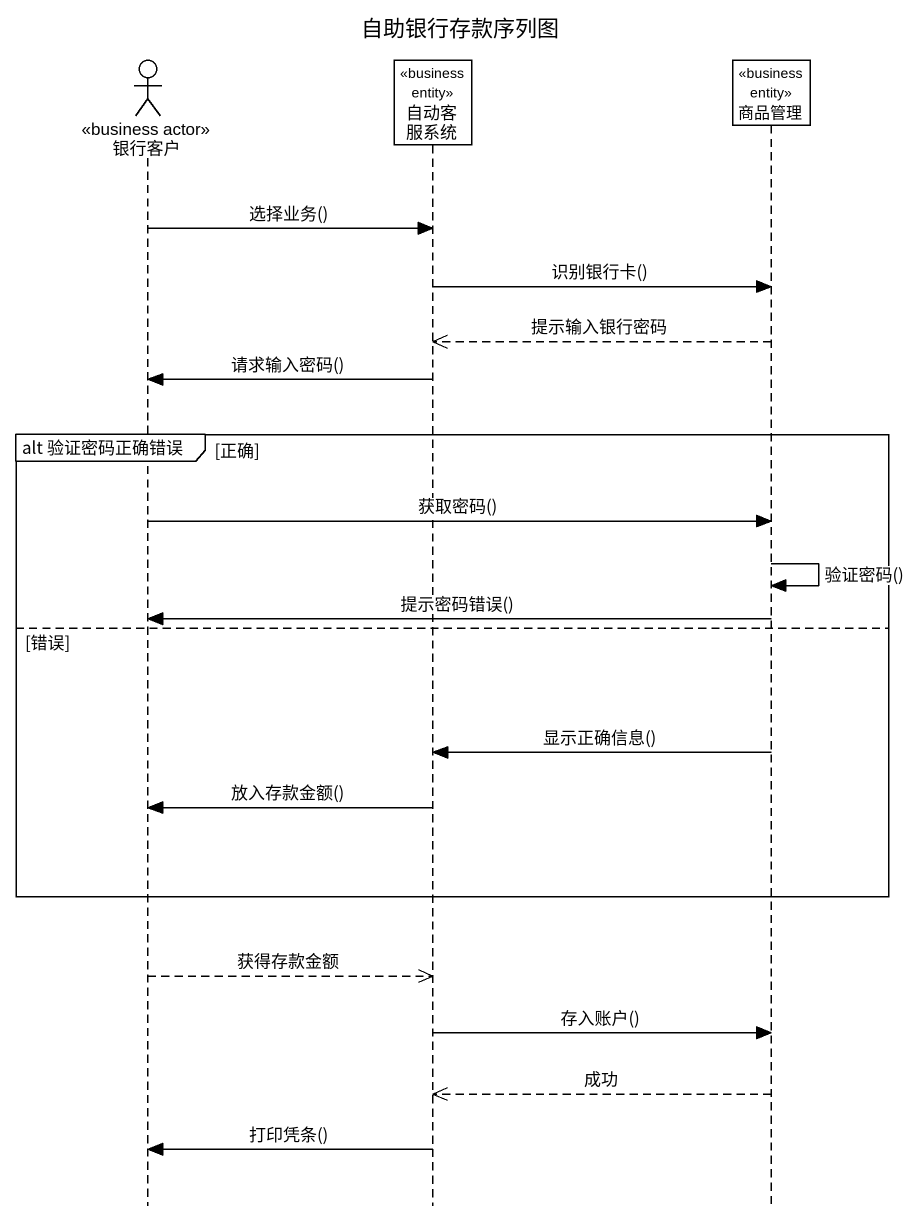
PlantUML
@startuml
title 自助银行存款序列图
hide footbox
actor 银行客户 <<business actor>>
participant 自动客服系统 <<business entity>>
participant 商品管理 <<business entity>>

银行客户 -> 自动客服系统 : 选择业务()
自动客服系统 -> 商品管理 : 识别银行卡()
商品管理 -->> 自动客服系统 : 提示输入银行密码
自动客服系统 -> 银行客户 : 请求输入密码()
group alt 验证密码正确错误 [正确]
  银行客户 -> 商品管理 : 获取密码()
  商品管理 -> 商品管理 : 验证密码()
  商品管理 -> 银行客户 : 提示密码错误()
else 错误
  商品管理 -> 自动客服系统 : 显示正确信息()
  自动客服系统 -> 银行客户 : 放入存款金额()
end
银行客户 -->> 自动客服系统 : 获得存款金额
自动客服系统 -> 商品管理 : 存入账户()
商品管理 -->> 自动客服系统 : 成功
自动客服系统 -> 银行客户 : 打印凭条()
@enduml
